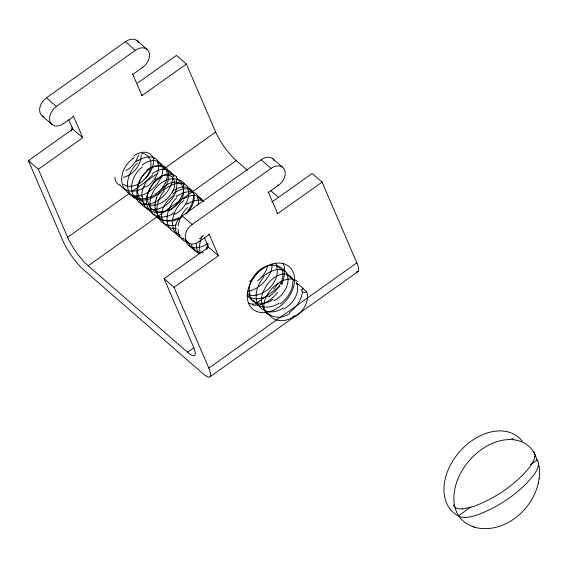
<?xml version="1.0" encoding="UTF-8"?>
<svg xmlns="http://www.w3.org/2000/svg" width="568" height="568" viewBox="0 0 568 568"><rect width="100%" height="100%" fill="white"/><g stroke="black" fill="none" stroke-linecap="round" stroke-linejoin="round"><path stroke-width="0.85" d="M475.111 527.473C509.524 535.503 543.704 499.797 539.146 465.902M534.857 456.793L533.728 460.47L531.328 464.801A47.485 31.709 -23.3 0 1 530.114 466.562C515.723 484.61 495.701 497.951 474.28 506.244A47.485 31.709 -23.3 0 1 471.937 507.018L462.21 508.942M538.414 482.963L538.514 482.388M539.16 478.796L539.245 478.291M538.407 465.888L537.101 469.594L534.992 473.307A47.485 31.709 -23.3 0 1 533.778 475.061C519.386 493.109 499.364 506.45 477.944 514.743A47.485 31.709 -23.3 0 1 475.594 515.517L469.871 516.958L465.1 517.469M255.919 274.5L256.864 273.556M182.591 201.697C171.309 210.061 166.886 233.114 183.187 238.574M176.002 195.967L176.47 195.569M43.871 116.859A12.432 8.811 -49 0 1 39.71 108.46A12.432 8.811 -49 0 1 46.469 97.838L125.429 41.72A12.432 8.811 -49 0 1 138.592 42.465M82.743 137.712L72.818 129.071L28.4 160.645L38.326 169.278L82.743 137.712L73.591 116.461L63.722 123.476A12.432 8.811 -49 0 1 50.19 121.992A12.432 8.811 -49 0 1 56.402 106.472L135.362 50.353A12.432 8.811 -49 0 1 148.894 51.837A12.432 8.811 -49 0 1 142.682 67.358L132.813 74.373L132.195 73.833M137.591 83.042L176.449 55.415L186.382 64.056L215.67 132.06A24.871 5.659 54.6 0 0 236.231 160.581L247.399 170.301M141.347 95.083L141.964 95.623L186.382 64.056M193.865 347.63L187.461 352.181L88.175 265.803A24.871 5.659 54.6 0 1 67.613 237.282L129.539 193.276M133.104 190.741L156.59 174.049M163.705 168.994L215.67 132.06M88.175 265.803L236.231 160.581M180.468 235.195A12.432 8.811 -49 0 1 175.334 227.065A12.432 8.811 -49 0 1 182.158 215.89L261.124 159.771A12.432 8.811 -49 0 1 274.28 160.517M218.431 255.763L208.506 247.123L164.088 278.689L174.014 287.33L218.431 255.763L209.28 234.513L199.411 241.528A12.432 8.811 -49 0 1 185.878 240.037A12.432 8.811 -49 0 1 192.09 224.523L271.05 168.405A12.432 8.811 -49 0 1 284.582 169.889A12.432 8.811 -49 0 1 278.37 185.409L268.501 192.424L267.883 191.885M271.887 202.08L312.137 173.467L322.07 182.108L356.846 262.863A24.871 5.659 54.6 0 1 356.193 271.738M277.035 213.135L277.653 213.674L322.07 182.108M252.192 304.895L253.442 304.008A27.981 19.83 -49 0 1 248.457 303.397M282.615 283.276L281.359 284.17A27.981 19.83 -49 0 0 283.205 263.424M255.082 304.121L279.996 286.421M28.4 160.645L63.183 241.4A24.871 5.659 54.6 0 0 83.737 269.921L202.882 373.574A24.871 5.659 54.6 0 0 208.797 368.085L356.846 262.863M210.096 376.733L358.152 271.511M458.632 515.73L470.851 507.046M530.505 464.652L536.973 460.052M283.091 307.806L282.772 307.984M289.73 313.508C271.887 325.294 254.024 306.798 264.645 288.984C268.437 279.371 286.031 266.158 293.145 279.882A22.166 13.575 -45.7 0 1 293.443 281.004M250.318 293.997L249.416 293.94M511.676 438.723L513.735 439.057M472.093 526.451L475.558 527.622M136.923 40.569L146.849 49.203M272.612 158.614L282.537 167.255M125.429 41.72L135.362 50.353M261.124 159.771L271.05 168.405M142.064 66.818L142.682 67.358M277.752 184.87L278.37 185.409M270.361 190.273L278.426 197.295M152.089 157.158L154.063 158.72M164.074 167.588L157.577 162.114M167.418 170.492L174.007 176.222M177.344 179.133L183.933 184.863M187.277 187.767L193.858 193.496A22.166 13.575 -45.7 0 1 194.157 194.625M202.968 201.42L197.202 196.407A22.166 13.646 -44.9 0 1 197.699 198.04M276.63 265.512L283.219 271.241M286.556 274.145L293.145 279.882M72.974 115.922L73.591 116.461M208.662 233.973L209.28 234.513M46.469 97.838L56.402 106.472M182.158 215.89L192.09 224.523M63.098 122.936L63.722 123.476M198.793 240.988L199.411 241.528M42.302 115.986L52.228 124.626M140.708 198.8A21.74 17.175 -44 0 1 137.378 198.317A22.18 17.686 -48.4 0 1 130.995 194.945L130.768 194.718M302.978 288.26L306.507 291.682A3.11 2.357 -19.7 0 1 302.275 291.725A3.11 2.357 -19.7 0 1 302.978 288.26L296.489 282.786A22.166 13.646 -44.9 0 1 296.986 284.419M256.679 302.368L256.935 302.936A22.166 17.572 -53 0 0 257.673 304.242M268.501 192.424L277.653 213.674M204.501 237.829L208.506 247.123M132.813 74.373L141.964 95.623M174.014 287.33L208.797 368.085M164.088 278.689L193.376 346.7A24.871 5.659 54.6 0 1 187.461 352.181M68.813 119.777L72.818 129.071M38.326 169.278L67.613 237.282M453.534 504.746L453.924 506.315M261.422 304.54A27.378 21.832 -80.3 0 1 253.271 305.016M277.709 292.364A27.527 17.665 -49.6 0 1 260.861 304.59M278.284 283.176A27.378 18.701 -44.1 0 1 273.698 289.133M141.056 154.553A18.652 13.22 -49 0 1 123.384 177.322M141.822 153.339A18.652 13.22 -49 0 1 147.957 174.681A18.652 13.22 -49 0 1 123.49 184.273M474.046 526.735A49.743 35.252 -49 0 1 471.632 458.035A49.743 35.252 -49 0 1 537.158 460.818M457.694 515.545A49.743 35.252 -49 0 1 459.391 451.929A49.743 35.252 -49 0 1 522.198 441.222M138.457 155.036A22.166 16.16 -38 0 1 125.954 170.741M119.316 185.182A22.166 13.533 -46.2 0 1 114.913 177.188M144.379 187.369A22.166 17.672 -50.2 0 1 119.805 184.636M145.635 185.992A22.166 16.224 -38.1 0 1 144.166 186.9M157.663 162.065A22.166 16.032 -38 0 1 146.203 187.057M138.294 160.517A22.166 13.547 -46.1 0 1 158.06 161.376M153.282 159.438A22.166 13.604 -45.3 0 1 144.187 179.907M162.76 168.27A22.166 13.596 -45.4 0 1 149.079 191.586A22.166 13.596 -45.4 0 1 127.864 192.304M142.17 165.039A22.166 14.775 -58.7 0 1 163.669 167.915M127.814 192.332A22.166 17.679 -49.6 0 1 133.018 158.642M132.926 158.451A22.166 14.853 -58.9 0 1 134.19 157.414M133.821 155.902A22.166 14.612 -58.2 0 1 153.814 158.898M136.334 161.511A22.166 14.669 -58.4 0 1 138.202 160.02M130.782 194.625A22.166 14.924 -59 0 1 137.229 163.236M157.755 193.951A22.166 17.679 -49.1 0 1 130.988 194.945M172.466 176.996A22.166 13.589 -45.5 0 1 155.291 202.052A22.166 13.589 -45.5 0 1 135.908 195.719M152.174 173.971A22.166 14.796 -58.7 0 1 173.737 176.442M134.474 196.471A22.166 17.558 -53.2 0 1 133.892 195.151M133.288 195.584A22.166 17.452 -54.6 0 1 142.348 166.978M166.999 169.456A22.166 13.554 -45.9 0 1 167.439 170.471M167.595 170.386A22.166 15.826 -37.9 0 1 158.209 194.568M146.622 170.095A22.166 13.504 -46.8 0 1 167.34 169.136M137.349 197.153A22.166 14.995 -59.2 0 1 146.821 171.28M137.868 199.34A22.166 17.487 -54.3 0 1 137.058 197.352M176.279 179.658A22.166 17.594 -52.6 0 1 162.526 207.228A22.166 17.594 -52.6 0 1 138.798 198.857M176.25 176.925A22.166 13.547 -46.1 0 1 177.401 179.09M183.379 185.204A22.166 13.582 -45.6 0 1 170.521 209.691M153.346 214.697A22.166 17.537 -53.6 0 1 158.025 185.644A22.166 17.537 -53.6 0 1 184.827 183.975M170.563 209.805A22.166 16.273 -38.2 0 1 169.065 210.614M168.661 209.486A22.166 16.515 -38.5 0 1 144.464 205.481M144.293 205.19A22.166 17.523 -53.7 0 1 142.391 196.407M141.659 196.62A22.166 17.012 -57.8 0 1 152.501 175.136M156.399 179.367A22.166 13.462 -48.1 0 1 176.449 176.705M154.965 179.864A22.166 14.91 -59 0 1 156.172 178.75M146.729 198.317A22.166 15.102 -59.4 0 1 155.462 180.681M147.758 207.583A22.166 17.068 -57.6 0 1 146.338 198.417M171.806 214.384A22.166 17.601 -52.4 0 1 148.17 207.746M173.957 212.837A22.166 16.451 -38.4 0 1 171.692 214.015M187.461 187.653A22.166 16.16 -38 0 1 174.603 214.505M163.669 190.337A22.166 13.54 -46.1 0 1 187.994 187.135M172.147 191.672A22.166 14.853 -58.9 0 1 193.794 193.56M193.432 194.994A22.166 13.675 -44.5 0 1 187.802 210.763M178.771 217.523A22.166 16.358 -38.3 0 1 154.148 213.866M157.996 216.401A22.166 15.371 -59.7 0 1 164.258 191.018M158.387 217.871A22.166 17.572 -52.9 0 1 157.712 216.628M176.25 225.027A22.166 17.629 -51.8 0 1 158.628 217.693M197.87 197.969A22.166 16.131 -38 0 1 198.09 205.062M176.733 196.365A22.166 13.533 -46.2 0 1 197.877 195.818M176.435 228.698A22.166 16.337 -38.2 0 1 161.639 216.522A22.166 16.337 -38.2 0 1 173.907 195.449M172.977 194.029A21.96 13.362 -50.8 0 1 189.407 189.329M176.84 197.614A22.166 14.953 -59.1 0 0 169.399 227.839A22.166 17.672 -50.2 0 0 177.18 233.618M182.569 201.64A22.166 14.853 -58.9 0 1 183.833 200.603M183.464 199.098A22.166 14.612 -58.2 0 1 203.11 201.306M187.93 203.699A22.166 13.525 -46.3 0 1 203.593 200.923M185.97 204.686A22.166 14.683 -58.4 0 1 187.845 203.195M203.429 235.379A22.166 14.974 -59.1 0 1 199.467 238.716M186.801 241.883A22.166 14.974 -59.1 0 1 178.075 229.33M178.203 225.993A22.166 14.974 -59.1 0 1 187.504 207.49M187.504 242.529A22.166 17.487 -54.3 0 1 186.879 241.052M203.585 252.774A22.166 17.594 -52.6 0 1 188.441 242.046M207.675 243.651A22.166 13.589 -45.5 0 1 185.551 238.908M184.117 239.66A22.166 17.558 -53.2 0 1 183.535 238.34M197.394 250.765A22.166 15.102 -59.4 0 1 196.343 243.885M199.261 253.711A22.166 17.601 -52.4 0 1 197.806 250.935M199.453 253.889A22.166 16.515 -38.5 0 1 194.107 248.67M193.39 248.855A22.166 17.523 -53.7 0 1 191.53 244.765M200.44 253.094A22.166 17.537 -53.6 0 1 202.052 236.643M206.752 249.6A22.166 15.371 -59.7 0 1 208.271 243.722M254.471 277.049A22.166 14.974 -59.1 0 1 249.757 281.444M267.549 266.413A22.166 15.762 -37.9 0 1 257.453 280.897M249.338 294.217A22.166 17.594 -52.6 0 1 247.052 293.826M276.396 265.632A22.166 17.303 -41.9 0 1 270.922 286.556A22.166 17.303 -41.9 0 1 249.821 295.325M275.53 263.303A22.166 13.547 -46.1 0 1 276.687 265.469M271.092 300.763A22.166 17.601 -52.4 0 1 247.449 294.125M273.243 299.215A22.166 16.451 -38.4 0 1 270.979 300.394M286.741 274.032A22.166 16.16 -38 0 1 273.882 300.884M262.956 276.722A22.166 13.54 -46.1 0 1 287.28 273.513M282.665 271.582A22.166 13.582 -45.6 0 1 269.807 296.07M252.469 300.855A22.166 17.523 -53.7 0 1 257.453 271.887A22.166 17.523 -53.7 0 1 284.106 270.361M269.85 296.184A22.166 16.273 -38.2 0 1 268.344 296.993M267.947 295.864A22.166 16.515 -38.5 0 1 247.272 295.942M257.027 302.105A22.166 15.371 -59.7 0 1 263.538 277.39M282.878 308.218A22.166 17.629 -51.8 0 1 257.915 304.079M297.156 284.348A22.166 16.131 -38 0 1 283.673 309.113M268.245 314.75A22.166 13.533 -46.2 0 1 271.284 289.226A22.166 13.533 -46.2 0 1 297.518 281.728M292.719 281.373A22.166 13.675 -44.5 0 1 279.925 304.114M279.065 303.319A22.166 16.358 -38.3 0 1 253.434 300.245M293.308 316.937A22.166 17.672 -50.2 0 1 268.735 314.203M294.558 315.559A22.166 16.224 -38.1 0 1 293.088 316.468M306.592 291.64A22.166 16.032 -38 0 1 295.133 316.632M302.211 289.005A22.166 13.604 -45.3 0 1 302.311 289.865M302.282 292.541A22.166 13.604 -45.3 0 1 289.368 312.627M272.15 263.992A22.166 13.575 -45.7 0 1 247.385 291.377M71.092 130.967A21.761 15.421 -49 0 1 72.157 127.651M206.844 248.315A21.151 15.783 -59.4 0 1 207.569 244.758M146.693 198.31A21.989 17.196 -42.2 0 1 140.679 198.892M150.293 196.968A21.485 16.28 -39.3 0 1 146.686 198.161M156.079 193.944A21.804 16.316 -38.7 0 1 150.328 197.153M159.026 191.295A21.286 15.208 -37.9 0 1 155.98 193.794M163.371 186.51A21.577 15.173 -38 0 1 159.175 191.43M165.025 183.315A21.094 14.101 -39.2 0 1 163.194 186.453M166.999 178.04A21.406 14.086 -39.8 0 1 165.238 183.329M166.381 170.748A21.108 13.305 -42.4 0 1 167.134 177.99M155.028 166.658A20.824 12.716 -46.2 0 1 166.566 170.592M155.107 166.474A20.554 13 -55.8 0 0 147.708 170.386A20.377 13.682 -58.9 0 0 141.538 177.436M139.643 180.546A20.043 14.271 -60 0 1 141.347 177.308M137.974 186.212A20.313 14.803 -59.9 0 1 139.756 180.581M138.059 186.212A20.05 15.244 -58.5 0 0 138.237 194.859A19.915 15.663 -54.8 0 0 142.199 201.555A19.766 15.769 -48.9 0 0 149.214 204.856M166.204 199.496A19.589 15.4 -43 0 1 149.1 205.112M172.203 192.268A19.426 13.809 -37.9 0 1 166.175 199.46M174.717 184.564A19.326 12.858 -39.4 0 1 172.281 192.268M174.49 182.03A19.078 11.978 -42.7 0 1 174.532 184.614M173.275 178.387A19.376 11.985 -44.2 0 1 174.575 181.98M168.604 175.285A19.184 11.672 -47.1 0 1 173.325 178.338M166.36 174.908A18.95 11.58 -51.9 0 1 168.682 175.157M162.079 175.839A19.262 11.893 -53.5 0 1 166.332 174.987M147.481 195.669A19.064 12.105 -56.1 0 1 162.072 176.818M147.013 198.928A18.865 14.392 -58.3 0 1 147.077 195.761M147.495 198.793A19.071 14.789 -56.9 0 0 155.085 210.998A19.127 15.18 -45.4 0 0 163.03 211.899A19.156 14.761 -40.4 0 0 171.536 208.854M178.679 202.641A19.241 14.058 -38.1 0 1 171.557 208.903M179.296 202.897A19.34 13.241 -38.5 0 0 183.109 187.767A19.497 11.978 -45.1 0 0 179.531 183.201A19.596 11.9 -49.8 0 0 173.432 182.25M173.453 182.214A19.724 12.269 -54.4 0 0 167.219 184.572A19.859 13.029 -58 0 0 159.956 191.466A19.994 14.015 -59.9 0 0 156.143 198.75M155.135 208.733A20.157 15.038 -59.4 0 1 156.2 198.764M164.947 220.554A20.391 15.925 -56 0 1 155.454 208.633M172.665 220.796A20.675 16.351 -44.2 0 1 164.961 220.483M181.845 217.182A20.846 15.918 -39.7 0 1 172.658 220.838M189.435 210.217A21.023 15.173 -38 0 1 185.992 214.044M192.886 203.876A21.328 14.406 -38.8 0 1 189.371 210.181M193.397 201.782A21.016 13.632 -40.5 0 1 192.708 203.884M193.716 201.711A21.414 13.604 -41.8 0 0 193.596 194.043A21.726 13.277 -46 0 0 190.848 190.039A21.421 12.993 -49 0 0 189.534 189.116M465.128 517.349A11.523 7.696 -23.3 0 1 458.525 515.815M537.115 459.959A11.772 7.86 -23.3 0 1 538.194 465.895M454.968 507.231A9.713 6.489 -23.3 0 0 456.729 508.268A13.739 9.173 -23.3 0 0 462.217 508.892M533.309 451.553A9.713 6.489 -23.3 0 1 534.445 453.037M534.495 453.015A13.454 8.989 -23.3 0 1 534.815 456.793M273.535 310.234A27.981 19.83 -49 0 0 290.007 267.414A27.981 19.83 -49 0 0 249.231 285.903A27.981 19.83 -49 0 0 273.535 310.234"/></g></svg>
